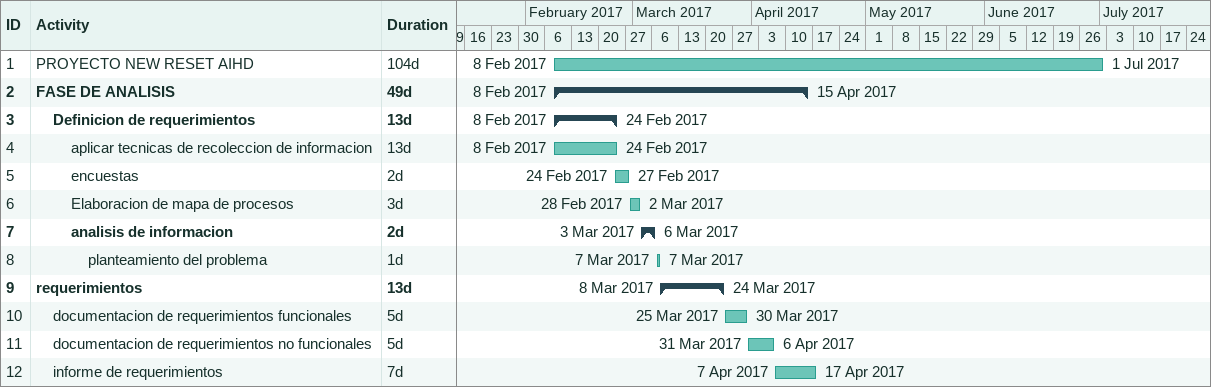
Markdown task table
| ID | Level | Task | Duration | Start | Finish |
|---|---|---|---|---|---|
| 1 | 1 | PROYECTO NEW RESET AIHD | 104d | 2017-02-08 | 2017-07-01 |
| 2 | 1 | **FASE DE ANALISIS** | 49d | 2017-02-08 | 2017-04-15 |
| 3 | 2 | **Definicion de requerimientos** | 13d | 2017-02-08 | 2017-02-24 |
| 4 | 3 | aplicar tecnicas de recoleccion de informacion | 13d | 2017-02-08 | 2017-02-24 |
| 5 | 3 | encuestas | 2d | 2017-02-24 | 2017-02-27 |
| 6 | 3 | Elaboracion de mapa de procesos | 3d | 2017-02-28 | 2017-03-02 |
| 7 | 3 | **analisis de informacion** | 2d | 2017-03-03 | 2017-03-06 |
| 8 | 4 | planteamiento del problema | 1d | 2017-03-07 | 2017-03-07 |
| 9 | 1 | **requerimientos** | 13d | 2017-03-08 | 2017-03-24 |
| 10 | 2 | documentacion de requerimientos funcionales | 5d | 2017-03-25 | 2017-03-30 |
| 11 | 2 | documentacion de requerimientos no funcionales | 5d | 2017-03-31 | 2017-04-06 |
| 12 | 2 | informe de requerimientos | 7d | 2017-04-07 | 2017-04-17 |
